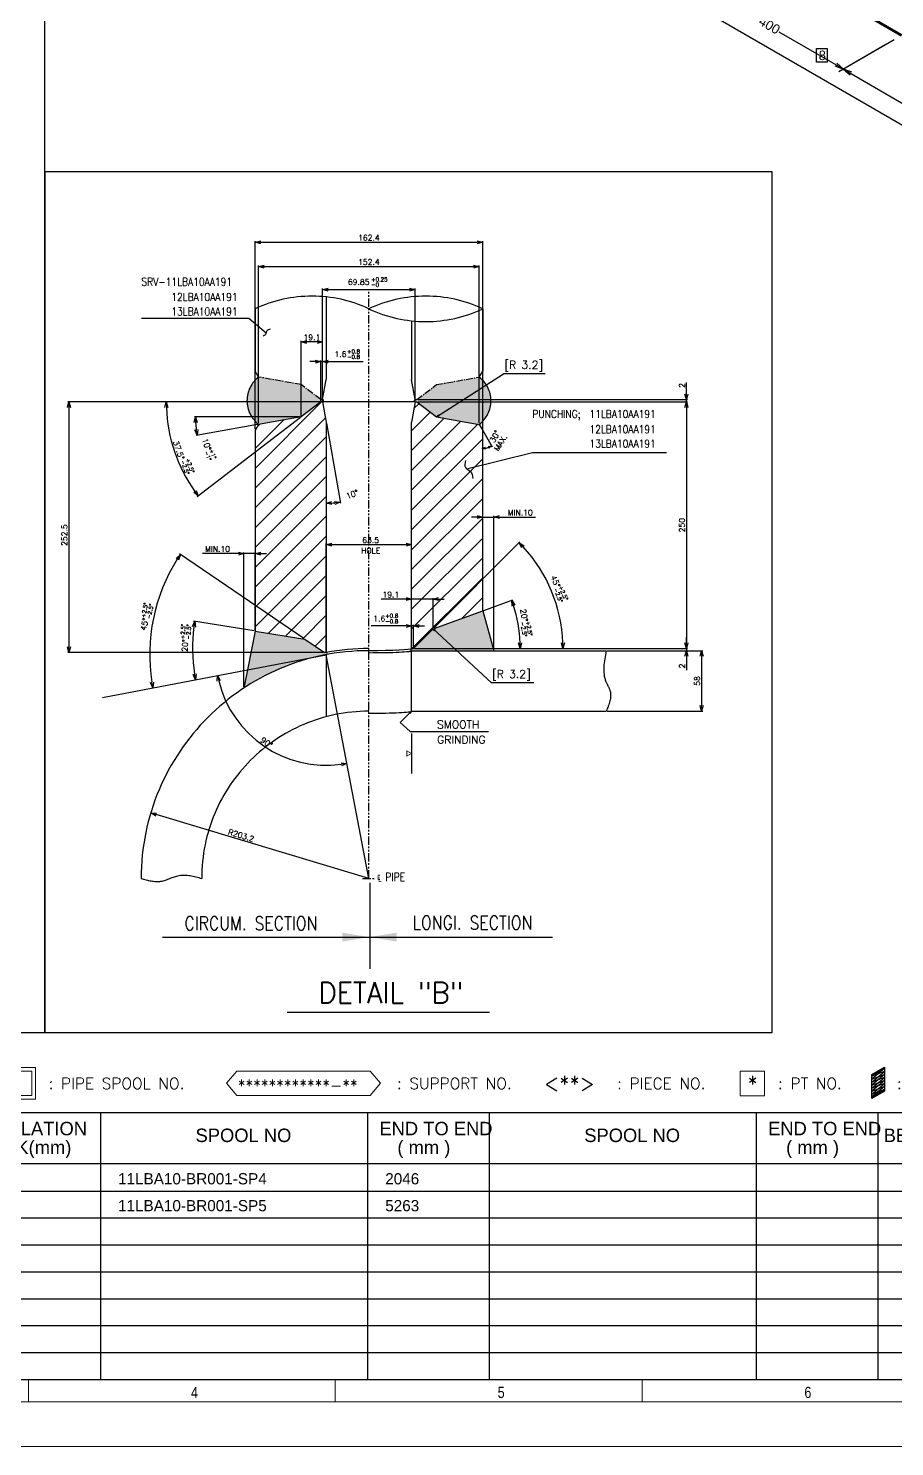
# Model space of a CAD drawing. Extents: x 0 to 846, y 0 to 594.
# Drawn here: x 220.2 to 413.4, y 0 to 316.4 of the extents above; entities that cross this region are included whole.
import ezdxf
from ezdxf.enums import TextEntityAlignment as Align

# ---------------------------------------------------------------- set-up
doc = ezdxf.new("R2010")
doc.units = 0
doc.header["$MEASUREMENT"] = 0
for name, pattern in [('CENTER', [50.8, 31.75, -6.35, 6.35, -6.35]), ('CENTER2', [1.125, 0.75, -0.125, 0.125, -0.125]), ('PHANTOM2', [1.25, 0.625, -0.125, 0.125, -0.125, 0.125, -0.125])]:
    doc.linetypes.add(name, pattern=pattern)
doc.layers.get('0').update_dxf_attribs({"linetype": 'CONTINUOUS'})
for name, color, linetype in [('1SH', 6, 'CONTINUOUS'), ('DIM', 4, 'CONTINUOUS'), ('GT_1', 7, 'CONTINUOUS'), ('Layer 1', 7, 'CONTINUOUS'), ('PIPP_LINE', 7, 'CONTINUOUS'), ('title', 7, 'CONTINUOUS')]:
    doc.layers.add(name, color=color, linetype=linetype)
for name, color, linetype, lineweight in [('4', 4, 'CONTINUOUS', 9), ('AM_5', 3, 'CONTINUOUS', 25), ('G-ANNO-BRDR', 3, 'CONTINUOUS', 0), ('G-ANNO-TTLB', 7, 'CONTINUOUS', 0)]:
    doc.layers.add(name, color=color, linetype=linetype, lineweight=lineweight)
doc.styles.add('HTX1', font='O8116901', dxfattribs={"width": 1.02})
doc.styles.add('ROMANS', font='romans.shx')
doc.styles.add('Style-Arial', font='arial.ttf')
doc.styles.add('SW', font='romans.shx', dxfattribs={"bigfont": 'whgtxt.shx'})

# ---------------------------------------------------------------- blocks, each defined once
blk = doc.blocks.new('_Open30')
at = {"color": 0, "linetype": 'ByBlock', "lineweight": -2}
for p, q in [((-1, 0.27), (0, 0)), ((0, 0), (-1, -0.27)), ((0, 0), (-1, 0))]:
    blk.add_line(p, q, dxfattribs=at)
blk = doc.blocks.new('*U6')
at = {"layer": 'G-ANNO-TTLB', "color": 7, "lineweight": 13, "ltscale": 0.172512}
for p, q in [((-0.20525, 0.0025), (-0.20525, -0.0025)), ((-0.13684, 0.0025), (-0.13684, -0.0025)), ((-0.06842, 0.0025), (-0.06842, -0.0025))]:
    blk.add_line(p, q, dxfattribs=at)
at = {"layer": 'G-ANNO-TTLB', "color": 7, "lineweight": 13, "char_height": 0.0025, "attachment_point": 4, "line_spacing_factor": 0.6, "style": 'Style-Arial', "bg_fill": 3, "box_fill_scale": 1.25, "bg_fill_color": 7, "bg_fill_transparency": 0}
for s, insert in [('\\H1x;\\W0.8;4', (-0.16903, -0.00042)), ('\\H1x;\\W0.8;5', (-0.10062, -0.00042)), ('\\H1x;\\W0.8;6', (-0.0322, -0.00042))]:
    blk.add_mtext(s, dxfattribs=dict(at, insert=insert))
blk = doc.blocks.new('*U4')
at = {"layer": 'G-ANNO-TTLB', "color": 7, "lineweight": 13, "ltscale": 0.172512}
blk.add_blockref('*U6', (0, 0.00476), dxfattribs=at)
blk = doc.blocks.new('A$C59A22E0D')
h = blk.add_hatch(color=256)
h.paths.add_polyline_path([(11.5, 67.29, 0.414214), (9.45, 67.29), (10.47, 66.26)])
h.paths.add_polyline_path([(9.45, 67.29, 0.198912), (9.02, 66.26, 0.198912), (9.45, 65.23), (10.47, 66.26)])
h.paths.add_polyline_path([(10.47, 66.26), (9.45, 65.23, 0.414214), (11.5, 65.23)])
h.paths.add_polyline_path([(11.93, 66.26, 0.198912), (11.5, 67.29), (10.47, 66.26), (11.5, 65.23, 0.198912)])
h = blk.add_hatch(color=256)
h.paths.add_polyline_path([(11.5, 67.29, 0.414214), (9.45, 67.29), (10.47, 66.26)])
h.paths.add_polyline_path([(9.45, 67.29, 0.198912), (9.02, 66.26, 0.198912), (9.45, 65.23), (10.47, 66.26)])
h.paths.add_polyline_path([(10.47, 66.26), (9.45, 65.23, 0.414214), (11.5, 65.23)])
h.paths.add_polyline_path([(11.93, 66.26, 0.198912), (11.5, 67.29), (10.47, 66.26), (11.5, 65.23, 0.198912)])
h = blk.add_hatch(color=256)
h.paths.add_polyline_path([(11.5, 67.29, 0.414214), (9.45, 67.29), (10.47, 66.26)])
h.paths.add_polyline_path([(9.45, 67.29, 0.198912), (9.02, 66.26, 0.198912), (9.45, 65.23), (10.47, 66.26)])
h.paths.add_polyline_path([(10.47, 66.26), (9.45, 65.23, 0.414214), (11.5, 65.23)])
h.paths.add_polyline_path([(11.93, 66.26, 0.198912), (11.5, 67.29), (10.47, 66.26), (11.5, 65.23, 0.198912)])
h = blk.add_hatch(color=256)
h.paths.add_polyline_path([(51.05, 67.29, 0.414214), (48.99, 67.29), (50.02, 66.26)])
h.paths.add_polyline_path([(48.99, 67.29, 0.198912), (48.57, 66.26, 0.198912), (48.99, 65.23), (50.02, 66.26)])
h.paths.add_polyline_path([(50.02, 66.26), (48.99, 65.23, 0.414214), (51.05, 65.23)])
h.paths.add_polyline_path([(51.48, 66.26, 0.198912), (51.05, 67.29), (50.02, 66.26), (51.05, 65.23, 0.198912)])
h = blk.add_hatch(color=256)
h.paths.add_polyline_path([(51.05, 67.29, 0.414214), (48.99, 67.29), (50.02, 66.26)])
h.paths.add_polyline_path([(48.99, 67.29, 0.198912), (48.57, 66.26, 0.198912), (48.99, 65.23), (50.02, 66.26)])
h.paths.add_polyline_path([(50.02, 66.26), (48.99, 65.23, 0.414214), (51.05, 65.23)])
h.paths.add_polyline_path([(51.48, 66.26, 0.198912), (51.05, 67.29), (50.02, 66.26), (51.05, 65.23, 0.198912)])
h = blk.add_hatch(color=256)
h.paths.add_polyline_path([(51.05, 67.29, 0.414214), (48.99, 67.29), (50.02, 66.26)])
h.paths.add_polyline_path([(48.99, 67.29, 0.198912), (48.57, 66.26, 0.198912), (48.99, 65.23), (50.02, 66.26)])
h.paths.add_polyline_path([(50.02, 66.26), (48.99, 65.23, 0.414214), (51.05, 65.23)])
h.paths.add_polyline_path([(51.48, 66.26, 0.198912), (51.05, 67.29), (50.02, 66.26), (51.05, 65.23, 0.198912)])
for p, q in [((164.92, 69.6), (201.83, 69.6)), ((164.92, 62.5), (164.92, 69.6)), ((164.92, 69.6), (201.83, 69.6)), ((164.92, 62.5), (164.92, 69.6)), ((164.92, 69.6), (201.83, 69.6)), ((164.92, 62.5), (164.92, 69.6)), ((201.83, 69.6), (201.83, 62.5)), ((201.83, 69.6), (201.83, 62.5)), ((201.83, 69.6), (201.83, 62.5)), ((8.05, 68.69), (12.9, 63.84)), ((12.9, 68.69), (8.05, 63.84)), ((8.05, 68.69), (12.9, 63.84)), ((12.9, 68.69), (8.05, 63.84)), ((8.05, 68.69), (12.9, 63.84)), ((12.9, 68.69), (8.05, 63.84)), ((165.75, 68.77), (201, 68.77)), ((165.75, 63.34), (165.75, 68.77)), ((165.75, 68.77), (201, 68.77)), ((165.75, 63.34), (165.75, 68.77)), ((165.75, 68.77), (201, 68.77)), ((165.75, 63.34), (165.75, 68.77)), ((201, 68.77), (201, 63.34)), ((201, 68.77), (201, 63.34)), ((201, 68.77), (201, 63.34)), ((246.73, 68.77), (276.43, 68.77)), ((246.73, 68.77), (276.43, 68.77)), ((246.73, 68.77), (276.43, 68.77)), ((359, 63.34), (359, 68.77)), ((359, 68.77), (364.43, 68.77)), ((359, 63.34), (359, 68.77)), ((359, 68.77), (364.43, 68.77)), ((359, 63.34), (359, 68.77)), ((359, 68.77), (364.43, 68.77)), ((364.43, 68.77), (364.43, 63.27)), ((364.43, 68.77), (364.43, 63.27)), ((364.43, 68.77), (364.43, 63.27)), ((201, 63.34), (165.75, 63.34)), ((201, 63.34), (165.75, 63.34)), ((201, 63.34), (165.75, 63.34)), ((276.43, 63.34), (246.73, 63.34)), ((276.43, 63.34), (246.73, 63.34)), ((276.43, 63.34), (246.73, 63.34)), ((164.92, 62.5), (201.83, 62.5)), ((364.43, 63.27), (359, 63.27)), ((364.43, 63.27), (359, 63.27)), ((364.43, 63.27), (359, 63.27))]:
    blk.add_line(p, q)
at = {"linetype": 'Continuous'}
for p, q in [((246.73, 68.77), (244.43, 66.05)), ((246.73, 68.77), (244.43, 66.05)), ((246.73, 68.77), (244.43, 66.05)), ((276.43, 68.77), (278.72, 66.05)), ((276.43, 68.77), (278.72, 66.05)), ((276.43, 68.77), (278.72, 66.05)), ((246.73, 63.34), (244.43, 66.05)), ((246.73, 63.34), (244.43, 66.05)), ((246.73, 63.34), (244.43, 66.05)), ((276.43, 63.34), (278.72, 66.05)), ((276.43, 63.34), (278.72, 66.05)), ((276.43, 63.34), (278.72, 66.05))]:
    blk.add_line(p, q, dxfattribs=at)
blk.add_circle((10.47, 66.26), 1.46)
blk.add_circle((10.47, 66.26), 1.46)
blk.add_circle((10.47, 66.26), 1.46)
at = {"layer": 'GT_1'}
for p, q in [((388.34, 67.98), (391.17, 69.65)), ((388.34, 67.65), (391.17, 69.65)), ((388.34, 67.98), (391.17, 69.65)), ((388.34, 67.65), (391.17, 69.65)), ((388.34, 67.98), (391.17, 69.65)), ((388.34, 67.65), (391.17, 69.65)), ((391.17, 69.65), (391.17, 64.32)), ((391.17, 69.65), (391.17, 64.32)), ((391.17, 69.65), (391.17, 64.32)), ((388.34, 67.98), (391.17, 69.32)), ((391.17, 69.32), (388.34, 66.98)), ((388.34, 67.98), (391.17, 69.32)), ((391.17, 69.32), (388.34, 66.98)), ((388.34, 67.98), (391.17, 69.32)), ((391.17, 69.32), (388.34, 66.98)), ((388.34, 66.32), (391.17, 68.65)), ((391.17, 68.65), (388.34, 67.65)), ((388.34, 66.32), (391.17, 68.65)), ((391.17, 68.65), (388.34, 67.65)), ((388.34, 66.32), (391.17, 68.65)), ((391.17, 68.65), (388.34, 67.65)), ((388.34, 65.32), (388.34, 67.98)), ((388.34, 66.98), (391.17, 67.98)), ((391.17, 67.98), (388.34, 65.65)), ((388.34, 65.32), (388.34, 67.98)), ((388.34, 66.98), (391.17, 67.98)), ((391.17, 67.98), (388.34, 65.65)), ((388.34, 65.32), (388.34, 67.98)), ((388.34, 66.98), (391.17, 67.98)), ((391.17, 67.98), (388.34, 65.65)), ((388.34, 64.99), (391.17, 67.32)), ((391.17, 67.32), (388.34, 66.32)), ((388.34, 64.99), (391.17, 67.32)), ((391.17, 67.32), (388.34, 66.32)), ((388.34, 64.99), (391.17, 67.32)), ((391.17, 67.32), (388.34, 66.32)), ((388.34, 65.65), (391.17, 66.65)), ((391.17, 66.65), (388.34, 64.32)), ((388.34, 65.65), (391.17, 66.65)), ((391.17, 66.65), (388.34, 64.32)), ((388.34, 65.65), (391.17, 66.65)), ((391.17, 66.65), (388.34, 64.32)), ((388.34, 63.65), (391.17, 65.99)), ((391.17, 65.99), (388.34, 64.99)), ((388.34, 63.65), (391.17, 65.99)), ((391.17, 65.99), (388.34, 64.99)), ((388.34, 63.65), (391.17, 65.99)), ((391.17, 65.99), (388.34, 64.99)), ((388.34, 62.66), (388.34, 65.32)), ((388.34, 64.32), (391.17, 65.32)), ((391.17, 65.32), (388.34, 62.99)), ((388.34, 62.66), (388.34, 65.32)), ((388.34, 64.32), (391.17, 65.32)), ((391.17, 65.32), (388.34, 62.99)), ((388.34, 62.66), (388.34, 65.32)), ((388.34, 64.32), (391.17, 65.32)), ((391.17, 65.32), (388.34, 62.99)), ((388.34, 62.99), (391.17, 64.65)), ((391.17, 64.65), (388.34, 63.65)), ((388.34, 62.99), (391.17, 64.65)), ((391.17, 64.65), (388.34, 63.65)), ((388.34, 62.99), (391.17, 64.65)), ((391.17, 64.65), (388.34, 63.65)), ((391.17, 64.32), (388.34, 62.66)), ((391.17, 64.32), (388.34, 62.66)), ((391.17, 64.32), (388.34, 62.66))]:
    blk.add_line(p, q, dxfattribs=at)
at = {"layer": 'title', "linetype": 'ByBlock', "style": 'SW'}
for s, height, p in [(': FIELD WELD', 2.4973, (17.37, 66.01)), (': FIELD WELD', 2.4973, (17.37, 66.01)), (': FIELD WELD', 2.4973, (17.37, 66.01)), (': SHOP WELD', 2.4973, (56.92, 66.01)), (': SHOP WELD', 2.4973, (56.92, 66.01)), (': SHOP WELD', 2.4973, (56.92, 66.01)), ('F.A', 3.33, (87.34, 66.01)), (': FIELD ADJUSTMENT BY ERECTOR', 2.4973, (97.54, 66.01)), ('**********-***', 2.4973, (168.91, 66.01)), ('**********-***', 2.4973, (168.91, 66.01)), ('**********-***', 2.4973, (168.91, 66.01)), (': PIPE SPOOL NO.', 2.4973, (204.7, 66.01)), (': PIPE SPOOL NO.', 2.4973, (204.7, 66.01)), (': PIPE SPOOL NO.', 2.4973, (204.7, 66.01)), ('************-**', 2.4973, (246.92, 65.61)), (': SUPPORT NO.', 2.4973, (282.42, 66.01)), (': SUPPORT NO.', 2.4973, (282.42, 66.01)), (': SUPPORT NO.', 2.4973, (282.42, 66.01)), ('<**>', 3.33, (315.2, 66.01)), ('<**>', 3.33, (315.2, 66.01)), ('<**>', 3.33, (315.2, 66.01)), (': PIECE NO.', 2.4973, (331.52, 66.01)), (': PIECE NO.', 2.4973, (331.52, 66.01)), (': PIECE NO.', 2.4973, (331.52, 66.01)), ('*', 3.33, (360.59, 66.01)), ('*', 3.33, (360.59, 66.01)), ('*', 3.33, (360.59, 66.01)), (': PT NO.', 2.497, (367.41, 66.01)), (': PT NO.', 2.497, (367.41, 66.01)), (': PT NO.', 2.497, (367.41, 66.01)), (': SOCKET WELD', 2.4973, (393.93, 66.01)), (': SOCKET WELD', 2.4973, (393.93, 66.01)), (': SOCKET WELD', 2.4973, (393.93, 66.01))]:
    blk.add_text(s, height=height, dxfattribs=at).set_placement(p, align=Align.MIDDLE_LEFT)

msp = doc.modelspace()

# ---------------------------------------------------------------- hatches: boundary and pattern name
at = {"layer": 'Layer 1', "ltscale": 10}
h = msp.add_hatch(dxfattribs=at)
h.set_pattern_fill('DOTS', color=256, scale=7.5)
h.set_pattern_definition([(0, (-1249.2054, -2525.96663), (0.234375, 0.46875), [0, -0.46875])])
h.paths.add_polyline_path([(285.75, 233.54), (285.45, 233.54), (281.08, 236.89), (271.56, 238.57, 0.491591), (271.56, 228.01), (281.08, 229.69), (285.45, 233.04), (285.84, 233.04, 1)])
h.paths.add_polyline_path([(320.77, 238.57), (311.24, 236.89), (306.88, 233.54), (306.48, 233.54, 1), (306.58, 233.04), (306.88, 233.04), (311.24, 229.69), (320.77, 228.01, 0.491591)])
h.paths.add_polyline_path([(281.86, 180.12), (270.79, 181.91), (269.09, 173.29), (286.64, 176.64, 1), (286.53, 177.14), (286.24, 177.14)])
h.paths.add_polyline_path([(286.64, 176.64), (269.09, 173.29), (268.29, 169.21, -0.09837)])
edge = h.paths.add_edge_path()
edge.add_line((321.54, 186.44), (310.46, 182.41))
edge.add_line((310.46, 182.41), (306.09, 178.04))
edge.add_line((306.09, 178.04), (305.69, 178.04))
edge.add_ellipse((296.16, 178.04), major_axis=(9.52, 0), ratio=0.046361, start_angle=350.3324, end_angle=360, ccw=False)
edge.add_arc((305.74, 177.79), 0.255, 136.355, 258.8899)
edge.add_line((305.69, 177.54), (324.04, 177.54))
edge.add_line((324.04, 177.54), (321.54, 186.44))
h = msp.add_hatch(dxfattribs=at)
h.set_pattern_fill('ANSI31', color=256, scale=25)
h.set_pattern_definition([(45, (-1249.2054, -2525.9666), (-2.2097087, 2.2097087), [])])
h.paths.add_polyline_path([(286.64, 228.54), (285.84, 233.04), (285.45, 233.04), (281.08, 229.69), (271.56, 228.01), (270.79, 226.68), (270.79, 181.91), (281.86, 180.12), (286.24, 177.14), (286.64, 177.14)])
h.paths.add_polyline_path([(305.69, 178.04), (306.09, 178.04), (310.46, 182.41), (321.54, 186.44), (321.54, 226.68), (320.77, 228.01), (311.24, 229.69), (306.88, 233.04), (306.48, 233.04), (305.69, 228.54)])

# ---------------------------------------------------------------- linework, layer by layer
at = {"linetype": 'ByBlock'}
for p, q in [((245.45, 251.69, 0), (269.38, 251.69, 0)), ((362.51, 221.67, 0), (332.64, 221.67, 0))]:
    msp.add_line(p, q, dxfattribs=at)
at = {"color": 7}
msp.add_line((269.38, 251.69, 0), (273.25, 248.45, 0), dxfattribs=at)
at = {"linetype": 'Continuous'}
msp.add_line((332.64, 221.67, 0), (318.19, 218.09, 0), dxfattribs=at)
at = {"color": 7, "linetype": 'ByBlock'}
msp.add_line((250.14, 113.64, 0), (337.08, 113.64, 0), dxfattribs=at)
at = {"linetype": 'Continuous'}
for points in [[(20, 92.4), (223.86, 92.4), (223.86, 330.15), (20, 330.15)], [(223.86, 92.4), (386.13, 92.4), (386.13, 284.34), (223.86, 284.34)]]:
    msp.add_lwpolyline(points, close=True, dxfattribs=at)
at = {"color": 7}
for points in [[(274.11, 249.23, 0), (273.38, 248.92, 0), (273.19, 248.26, 0), (272.58, 247.71, 0)], [(317.7, 219.95, 0), (317.72, 218.37, 0), (318.79, 217.52, 0), (319.34, 215.96, 0)]]:
    msp.add_spline(points, degree=3, dxfattribs=at)
at = {"linetype": 'Continuous'}
for points in [[(290.2, 114.65, 0), (290.2, 112.65, 0), (296.2, 113.65, 0)], [(302.37, 114.66, 0), (302.37, 112.66, 0), (296.37, 113.66, 0)]]:
    msp.add_solid(points, dxfattribs=at)
at = {"layer": '1SH', "color": 6, "linetype": 'CENTER', "ltscale": 7}
for centre in [(296.16, 177.54, 0), (296.16, 164.04, 0)]:
    msp.add_ellipse(centre, major_axis=(9.53, 0), ratio=0.046361, start_param=4.712389, end_param=6.283185, dxfattribs=at)
at = {"layer": '4', "elevation": 0}
msp.add_lwpolyline([(304.61, 154.04), (305.69, 154.61), (304.61, 155.19)], close=True, dxfattribs=at)
at = {"layer": 'AM_5', "color": 4}
for p, q in [((366.97, 234.79), (366.97, 237.37)), ((307.13, 233.54), (367.22, 233.54)), ((307.13, 233.04), (367.22, 233.04)), ((366.97, 233.04), (366.97, 233.54)), ((366.97, 231.79), (366.97, 230.54))]:
    msp.add_line(p, q, dxfattribs=at)
at = {"layer": 'DIM', "color": 4}
for p, q in [((270.79, 226.93), (270.79, 268.9)), ((272.04, 268.65), (320.29, 268.65)), ((321.54, 226.93), (321.54, 268.9)), ((271.56, 228.26), (271.56, 263.48)), ((272.81, 263.23), (319.52, 263.23)), ((320.77, 228.26), (320.77, 263.48)), ((285.84, 233.29), (285.84, 258.35)), ((287.09, 258.1), (305.23, 258.1)), ((306.48, 233.29), (306.48, 258.35)), ((281.08, 229.94), (281.08, 246.68)), ((284.59, 246.43), (282.33, 246.43)), ((285.84, 233.29), (285.84, 246.68)), ((284.2, 242.03), (282.95, 242.03)), ((285.45, 233.29), (285.45, 242.28)), ((285.45, 242.03), (285.84, 242.03)), ((285.84, 233.29), (285.84, 242.28)), ((287.09, 242.03), (294.88, 242.03)), ((285.2, 233.04), (229, 233.04)), ((229.25, 231.79), (229.25, 178.39)), ((285.2, 233.04), (250.71, 233.04)), ((307.13, 233.04), (367.22, 233.04)), ((366.97, 231.79), (366.97, 179.29)), ((280.7, 229.69), (257.23, 229.69)), ((271.31, 227.96), (257.6, 225.55)), ((280.88, 229.54), (257.89, 211.89)), ((286.68, 228.29), (289.83, 210.44)), ((321.54, 226.68, 0), (323.67, 222.99, 0)), ((320.29, 207.35), (319.04, 207.35)), ((321.54, 186.69), (321.54, 207.6)), ((321.54, 207.35), (324.04, 207.35)), ((324.04, 177.79), (324.04, 207.6)), ((325.29, 207.35), (333.31, 207.35)), ((268.29, 169.46), (268.29, 199.46)), ((270.79, 182.16), (270.79, 199.46)), ((286.64, 177.39), (286.64, 201.44)), ((287.89, 201.19), (304.44, 201.19)), ((305.69, 178.29), (305.69, 201.44)), ((310.64, 182.59), (329.85, 201.8)), ((281.66, 180.26), (253.9, 199.11)), ((267.04, 199.21), (259.01, 199.21)), ((270.79, 199.21), (268.29, 199.21)), ((272.04, 199.21), (273.29, 199.21)), ((304.44, 189.04), (298.91, 189.04)), ((305.69, 178.29), (305.69, 189.29)), ((310.46, 189.04), (305.69, 189.04)), ((310.46, 182.66), (310.46, 189.29)), ((311.71, 189.04), (312.96, 189.04)), ((321.77, 186.53), (328.24, 188.88)), ((270.54, 181.95), (257.06, 184.13)), ((304.44, 183.06), (296.65, 183.06)), ((305.69, 178.29), (305.69, 183.31)), ((306.09, 183.06), (305.69, 183.06)), ((306.09, 178.29), (306.09, 183.31)), ((307.34, 183.06), (308.59, 183.06)), ((366.97, 179.29), (366.97, 180.54)), ((306.34, 178.04), (367.22, 178.04)), ((306.34, 178.04), (367.22, 178.04)), ((306.34, 178.04), (339.7, 178.04)), ((306.34, 178.04), (330.15, 178.04)), ((349.33, 177.54), (370.61, 177.54)), ((349.33, 177.54), (367.22, 177.54)), ((366.97, 178.04), (366.97, 177.54)), ((285.99, 177.14), (229, 177.14)), ((366.97, 176.29), (366.97, 173.2)), ((370.36, 176.29), (370.36, 165.29)), ((349.33, 164.04), (370.61, 164.04)), ((286.06, 129.77), (248.7, 140.98)), ((296.16, 126.74), (286.06, 129.77))]:
    msp.add_line(p, q, dxfattribs=at)
for centre, radius, start, end in [((285.45, 233.04), 34.48, 182.0771, 215.4229), ((281.08, 229.69), 23.6, 183.0354, 186.9646), ((321.41, 226.89, 0), 4.25, 280.1139, 289.8861), ((286.64, 228.54), 18.12, 273.9528, 276.0472), ((306.09, 178.04), 33.36, 2.1469, 42.8531), ((286.91, 176.69), 39.65, 147.6131, 189.0008), ((298.44, 178.04), 31.46, 2.2765, 17.7235), ((294.31, 178.1), 37.49, 172.7174, 188.8964), ((286.64, 176.64), 24.67, 193.7106, 277.9033)]:
    msp.add_arc(centre, radius, start, end, dxfattribs=at)
at = {"layer": 'G-ANNO-BRDR', "color": 3, "lineweight": 13, "ltscale": 0.172512, "flags": 128}
msp.add_lwpolyline([(0, 594), (841, 594), (841, 0), (0, 0)], close=True, dxfattribs=at)
at = {"layer": 'G-ANNO-TTLB', "color": 7, "lineweight": 13, "ltscale": 0.172512, "flags": 128}
for points in [[(15, 584), (836, 584), (836, 10), (15, 10)], [(831, 15), (20, 15), (20, 579), (831, 579)]]:
    msp.add_lwpolyline(points, close=True, dxfattribs=at)
at = {"layer": 'GT_1', "flags": 128}
for points in [[(20, 15), (831, 15), (831, 15), (660, 15), (660, 579), (20, 579), (20, 15)], [(611.12, 181.54), (338.6, 338.97)], [(402, 307.27), (387.7, 315.47)], [(413.3, 313.77), (401, 306.67)], [(396, 311.88), (398.4, 311.88), (398.4, 308.78), (396, 308.78), (396, 311.88)], [(411.5, 312.77), (401, 306.67)], [(400.1, 307.97), (402, 307.27), (400.5, 308.57)], [(403.9, 306.57), (402, 307.27), (403.5, 305.97)], [(402, 307.27), (419.6, 297.07)], [(20, 74.52), (534.18, 74.52)], [(20, 63.15), (534.18, 63.15)], [(20, 63.15), (534.18, 63.15)], [(20, 63.15), (534.18, 63.15)], [(20, 57), (534.18, 57)], [(20, 51), (534.18, 51)], [(20, 45), (534.18, 45)], [(20, 39), (534.18, 39)], [(20, 33), (534.18, 33)], [(20, 27), (534.18, 27)], [(20, 21), (534.18, 21)]]:
    msp.add_lwpolyline(points, dxfattribs=at)
at = {"layer": 'GT_1', "const_width": 0.6, "flags": 128}
msp.add_lwpolyline([(415, 314.77), (381.4, 334.17)], dxfattribs=at)
at = {"layer": 'Layer 1', "color": 6, "linetype": 'CENTER', "ltscale": 2}
for p, q in [((286.64, 256.45, 0), (286.64, 238.04, 0)), ((270.79, 253.79, 0), (270.79, 239.9, 0)), ((321.54, 253.79, 0), (321.54, 239.9, 0)), ((305.69, 251.13, 0), (305.69, 238.04, 0)), ((285.84, 233.54, 0), (286.64, 238.04, 0)), ((306.48, 233.54, 0), (305.69, 238.04, 0)), ((285.84, 233.54, 0), (285.45, 233.54, 0)), ((306.48, 233.54, 0), (306.88, 233.54, 0))]:
    msp.add_line(p, q, dxfattribs=at)
at = {"layer": 'Layer 1', "color": 1, "linetype": 'PHANTOM2', "ltscale": 3}
for p, q in [((296.16, 126.74, 0), (296.16, 257.98, 0)), ((294.72, 126.74, 0), (297.7, 126.74, 0))]:
    msp.add_line(p, q, dxfattribs=at)
at = {"layer": 'Layer 1', "color": 6, "linetype": 'CENTER2', "ltscale": 10}
for p, q in [((271.56, 238.57, 0), (270.79, 239.9, 0)), ((320.77, 238.57, 0), (321.54, 239.9, 0))]:
    msp.add_line(p, q, dxfattribs=at)
at = {"layer": 'Layer 1', "color": 6, "linetype": 'CENTER2', "ltscale": 2}
for p, q in [((281.08, 236.89, 0), (271.56, 238.57, 0)), ((311.24, 236.89, 0), (320.77, 238.57, 0)), ((285.45, 233.54, 0), (281.08, 236.89, 0)), ((306.88, 233.54, 0), (311.24, 236.89, 0))]:
    msp.add_line(p, q, dxfattribs=at)
at = {"layer": 'Layer 1', "color": 4, "ltscale": 50}
for p, q in [((311.24, 229.69, 0), (326.17, 239.3, 0)), ((335.44, 239.3, 0), (326.17, 239.3, 0)), ((310.46, 182.41, 0), (323.52, 170.39, 0)), ((332.96, 170.39, 0), (323.52, 170.39, 0)), ((305.69, 164.04, 0), (303.12, 161.49, 0)), ((303.12, 161.49, 0), (305.36, 159.53, 0)), ((305.36, 159.53, 0), (322.84, 159.53, 0)), ((305.69, 159.1, 0), (305.69, 150.13, 0))]:
    msp.add_line(p, q, dxfattribs=at)
at = {"layer": 'Layer 1', "ltscale": 10}
for p, q in [((285.45, 233.04, 0), (281.08, 229.69, 0)), ((306.48, 233.04, 0), (285.84, 233.04, 0)), ((306.88, 233.04, 0), (311.24, 229.69, 0)), ((271.56, 228.01, 0), (270.79, 226.68, 0)), ((281.08, 229.69, 0), (271.56, 228.01, 0)), ((286.64, 228.54, 0), (286.64, 177.14, 0)), ((311.24, 229.69, 0), (320.77, 228.01, 0)), ((320.77, 228.01, 0), (321.54, 226.68, 0)), ((270.79, 226.68, 0), (270.79, 181.91, 0)), ((321.54, 186.44, 0), (324.04, 177.54, 0)), ((270.79, 181.91, 0), (268.29, 169.21, 0)), ((286.64, 177.14, 0), (286.24, 177.14, 0)), ((286.64, 176.64, 0), (286.64, 162.8, 0))]:
    msp.add_line(p, q, dxfattribs=at)
at = {"layer": 'Layer 1', "ltscale": 50}
for p, q in [((285.84, 233.04, 0), (285.45, 233.04, 0)), ((285.84, 233.04, 0), (286.64, 228.54, 0)), ((306.48, 233.04, 0), (305.69, 228.54, 0)), ((306.48, 233.04, 0), (306.88, 233.04, 0)), ((305.69, 178.04, 0), (305.69, 228.54, 0)), ((321.54, 186.44, 0), (321.54, 226.68, 0)), ((310.46, 182.41, 0), (321.54, 186.44, 0)), ((270.79, 181.91, 0), (281.86, 180.12, 0)), ((306.09, 178.04, 0), (310.46, 182.41, 0)), ((281.86, 180.12, 0), (286.24, 177.14, 0)), ((305.69, 178.04, 0), (306.09, 178.04, 0)), ((305.69, 164.04, 0), (305.69, 177.54, 0))]:
    msp.add_line(p, q, dxfattribs=at)
at = {"layer": 'Layer 1', "color": 6, "linetype": 'CENTER', "ltscale": 7}
for p, q in [((305.69, 177.54, 0), (349.08, 177.54, 0)), ((305.69, 164.04, 0), (349.08, 164.04, 0))]:
    msp.add_line(p, q, dxfattribs=at)
at = {"layer": 'Layer 1', "color": 3, "ltscale": 50}
for p in [(236.74, 167.11, 0), (296.16, 126.74, 0)]:
    msp.add_line(p, (286.64, 176.64, 0), dxfattribs=at)
at = {"layer": 'Layer 1', "ltscale": 3}
msp.add_line((296.37, 125.76, 0), (296.37, 106.58, 0), dxfattribs=at)
at = {"layer": 'Layer 1', "color": 6, "linetype": 'CENTER', "ltscale": 2}
for centre, radius, start, end in [((283.48, 226.74, 0), 29.88, 64.8713, 115.1287), ((308.85, 226.74, 0), 29.88, 64.8713, 115.1287), ((308.85, 280.84, 0), 29.88, 244.8713, 295.1287), ((275.63, 233.29, 0), 6.67, 127.6434, 232.3566), ((316.7, 233.29, 0), 6.67, 307.6434, 52.3566)]:
    msp.add_arc(centre, radius, start, end, dxfattribs=at)
at = {"layer": 'Layer 1', "color": 6, "linetype": 'CENTER2', "ltscale": 2}
for centre, start, end in [((285.8, 233.29, 0), 281.1101, 78.8899), ((306.53, 233.29, 0), 101.1101, 258.8899)]:
    msp.add_arc(centre, 0.255, start, end, dxfattribs=at)
at = {"layer": 'Layer 1', "color": 6, "linetype": 'CENTER', "ltscale": 7}
for radius in [50.8, 37.3]:
    msp.add_arc((296.16, 126.74, 0), radius, 90, 180, dxfattribs=at)
at = {"layer": 'Layer 1', "ltscale": 50}
for centre, radius, start, end in [((296.16, 126.74, 0), 51.3, 90, 100.7003), ((305.74, 177.79, 0), 0.255, 101.1101, 258.8899), ((286.58, 176.89, 0), 0.26, 282.1171, 77.8829)]:
    msp.add_arc(centre, radius, start, end, dxfattribs=at)
msp.add_ellipse((296.16, 178.04, 0), major_axis=(9.52, 0), ratio=0.046361, start_param=4.712389, end_param=6.283185, dxfattribs=at)
at = {"layer": 'Layer 1', "color": 6, "linetype": 'CENTER', "ltscale": 7}
for points in [[(349.08, 177.54, 0), (349.04, 170.62, 0), (349.97, 168.53, 0), (349.08, 164.04, 0)], [(245.36, 126.74, 0), (249.77, 126.11, 0), (253.81, 127.4, 0), (258.86, 126.74, 0)]]:
    msp.add_spline(points, degree=3, dxfattribs=at)
at = {"layer": 'PIPP_LINE', "color": 254, "linetype": 'Continuous'}
msp.add_line((323.09, 96.84), (277.95, 96.84), dxfattribs=at)

# ---------------------------------------------------------------- block references
at = {"layer": '4'}
msp.add_blockref('A$C59A22E0D', (20, 15), dxfattribs=at)
at = {"layer": 'AM_5', "color": 4, "xscale": 1.25, "yscale": 1.25, "zscale": 1.25}
for p, rotation in [((366.97, 233.54), 270), ((366.97, 233.04), 90)]:
    msp.add_blockref('_Open30', p, dxfattribs=dict(at, rotation=rotation))
at = {"layer": 'DIM', "color": 4}
for p, xscale, yscale, zscale, rotation in [((270.79, 268.65), 1.25, 1.25, 1.25, 180), ((271.56, 263.23), 1.25, 1.25, 1.25, 180), ((285.84, 258.1), 1.25, 1.25, 1.25, 180), ((281.08, 246.43), 1.25, 1.25, 1.25, 180), ((285.84, 242.03), 1.25, 1.25, 1.25, 180), ((229.25, 233.04), 1.25, 1.25, 1.25, 90), ((250.96, 233.04), 1.25, 1.25, 1.25, 91.03854171394008), ((366.97, 233.04), 1.25, 1.25, 1.25, 90), ((257.48, 229.69), 1.25, 1.25, 1.25, 91.51767876022278), ((257.84, 225.59), 1.25, 1.25, 1.25, 278.4823212399787), ((321.41, 222.64, 0), 0.75, 0.75, 0.75, 185.0569591806769), ((323.54, 223.21, 0), 0.7500000000000001, 0.7500000000000001, 0.7500000000000001, 24.94304081932082), ((258.09, 212.05), 1.25, 1.25, 1.25, 306.4614582860358), ((286.64, 210.41), 1.25, 1.25, 1.25, 181.9763865266216), ((289.78, 210.69), 1.25, 1.25, 1.25, 8.023613473373423), ((324.04, 207.35), 1.25, 1.25, 1.25, 180), ((270.79, 199.21), 1.25, 1.25, 1.25, 180), ((286.64, 201.19), 1.25, 1.25, 1.25, 180), ((329.68, 201.63), 1.25, 1.25, 1.25, 133.9265251995508), ((254.11, 198.97), 1.25, 1.25, 1.25, 56.71000059729214), ((310.46, 189.04), 1.25, 1.25, 1.25, 180), ((328.01, 188.8), 1.25, 1.25, 1.25, 108.8617381247515), ((257.3, 184.09), 1.250000000000001, 1.250000000000001, 1.250000000000001, 81.76216856961454), ((306.09, 183.06), 1.25, 1.25, 1.25, 180), ((229.25, 177.14), 1.25, 1.25, 1.25, 270), ((329.9, 178.04), 1.25, 1.25, 1.25, 271.1382618752227), ((339.45, 178.04), 1.25, 1.25, 1.25, 271.0734748004701), ((366.97, 178.04), 1.25, 1.25, 1.25, 270), ((366.97, 178.04), 1.25, 1.25, 1.25, 270), ((366.97, 177.54), 1.25, 1.25, 1.25, 90), ((370.36, 177.54), 1.25, 1.25, 1.25, 90), ((257.49, 171.07), 1.25, 1.25, 1.25, 279.8516771801068), ((262.41, 172.01), 1.25, 1.25, 1.25, 102.2587569811499), ((247.96, 169.25), 1.25, 1.25, 1.25, 279.9038451524256), ((370.36, 164.04), 1.25, 1.25, 1.25, 270), ((291.26, 152.41), 1.25, 1.25, 1.25, 9.355088768569912), ((247.51, 141.34), 1.25, 1.25, 1.25, 163.2969951220621)]:
    msp.add_blockref('_Open30', p, dxfattribs=dict(at, xscale=xscale, yscale=yscale, zscale=zscale, rotation=rotation))
at = {"layer": 'DIM', "color": 4, "xscale": 1.25, "yscale": 1.25, "zscale": 1.25}
for p in [(321.54, 268.65), (320.77, 263.23), (306.48, 258.1), (285.84, 246.43), (285.45, 242.03), (321.54, 207.35), (268.29, 199.21), (305.69, 201.19), (305.69, 189.04), (305.69, 183.06)]:
    msp.add_blockref('_Open30', p, dxfattribs=at)
at = {"layer": 'Layer 1', "color": 4, "ltscale": 50}
for p, xscale, yscale, zscale, rotation in [((311.24, 229.69, 0), 0.6249999999999998, 0.6249999999999998, 0.6249999999999998, 212.882242109171), ((310.46, 182.41, 0), 0.6249999999999998, 0.6249999999999998, 0.6249999999999998, 137.4636306387978), ((305.69, 164.04, 0), 0.625, 0.625, 0.625, 45)]:
    msp.add_blockref('_Open30', p, dxfattribs=dict(at, xscale=xscale, yscale=yscale, zscale=zscale, rotation=rotation))

# ---------------------------------------------------------------- texts
at = {"color": 150, "linetype": 'Continuous', "style": 'ROMANS', "width": 0.85}
for s, p in [('SRV-11LBA10AA191', (245.43, 258.95, 0)), ('      12LBA10AA191', (245.43, 255.55, 0)), ('      13LBA10AA191', (245.43, 252.33, 0)), ('PUNCHING; ', (332.61, 229.47, 0)), ('      11LBA10AA191', (338.71, 229.46, 0)), ('      12LBA10AA191', (338.71, 226.06, 0)), ('      13LBA10AA191', (338.71, 222.85, 0))]:
    msp.add_text(s, height=1.75, dxfattribs=at).set_placement(p)
at = {"color": 7, "linetype": 'Continuous', "style": 'ROMANS', "width": 0.85}
for s, p in [('CIRCUM. SECTION', (255.01, 115.23, 0)), ('LONGI. SECTION', (305.92, 115.36, 0))]:
    msp.add_text(s, height=3.003, dxfattribs=at).set_placement(p)
at = {"layer": '4', "color": 2, "style": 'ROMANS', "width": 0.8}
msp.add_text('℄ PIPE', height=1.875, dxfattribs=at).set_placement((297.98, 126.13, 0))
at = {"layer": 'AM_5', "color": 150, "insert": (365.97, 236.7), "char_height": 1.25, "attachment_point": 5, "rotation": 90, "style": 'ROMANS'}
msp.add_mtext('2', dxfattribs=at)
at = {"layer": 'DIM', "color": 150, "style": 'ROMANS'}
for s, height, p in [('69.85', 1.25, (291.48, 259.14)), ('+0.25', 0.887, (296.67, 259.91)), ('-0', 0.887, (296.67, 258.73)), ('1.6', 1.25, (288.49, 243.06)), ('+0.8', 0.887, (291.29, 243.83)), ('-0.8', 0.887, (291.29, 242.65))]:
    msp.add_text(s, height=height, dxfattribs=at).set_placement(p)
for s, height, p in [('10°', 1.25, (258.93, 224.65)), ('-1°', 0.887, (259.46, 221.92)), ('+1°', 0.887, (260.57, 222.31)), ('-2.5°', 0.887, (254.18, 219.86)), ('+2.5°', 0.887, (255.3, 220.26))]:
    msp.add_text(s, height=height, rotation=289.4641, dxfattribs=at).set_placement(p)
at = {"layer": 'DIM', "color": 150, "char_height": 1.25, "attachment_point": 5, "style": 'ROMANS'}
for s, insert in [('162.4', (296.16, 269.65)), ('\\A1;152.4', (296.16, 264.23)), ('\\A1;19.1', (283.46, 247.43)), ('MIN.10', (329.92, 208.35)), ('MIN.10', (262.4, 200.21)), ('\\A1;19.1', (301.05, 190.04)), ('\\A1;1.6{}{\\H0.71x;\\C3;\\S+0.8^ -0.8;}', (299.92, 184.71))]:
    msp.add_mtext(s, dxfattribs=dict(at, insert=insert))
for s, insert, rotation in [('\\A1;30°', (324.26, 225.31, 0), 60.9283), ('37.5°', (253.74, 222.27), 288.75), ('\\A1;10°', (292.43, 212.42), 19.7571), ('250', (365.97, 205.54), 90), ('252.5', (228.25, 203.32), 90), ('\\A1;45°{}{\\H0.71x;\\C3;\\S+2.5°^ -2.5°;}', (338.44, 191.44), 292.5), ('\\A1;45°{}{\\H0.71x;\\C3;\\S+2.5°^ -2.5°;}', (246.45, 185.06), 78.3069), ('\\A1;20°{}{\\H0.71x;\\C3;\\S+2.5°^ -2.5°;}', (331.06, 183.79), 280), ('\\A1;20°{}{\\H0.71x;\\C3;\\S+2.5°^ -2.5°;}', (255.23, 180.36), 86.694), ('2', (365.97, 174.12), 90), ('58', (369.36, 170.79), 90), ('R203.2', (267.67, 136.33), 343.297)]:
    msp.add_mtext(s, dxfattribs=dict(at, insert=insert, rotation=rotation))
at = {"layer": 'DIM', "color": 150, "insert": (296.54, 202.19), "char_height": 1.25, "width": 4.9405, "attachment_point": 5, "style": 'ROMANS'}
msp.add_mtext('\\A1;63.5', dxfattribs=at)
at = {"layer": 'DIM', "color": 2, "insert": (273.34, 157.06), "char_height": 1.25, "attachment_point": 5, "rotation": 325.8069, "style": 'ROMANS'}
msp.add_mtext('90°', dxfattribs=at)
at = {"layer": 'GT_1', "style": 'HTX1', "width": 1.02}
msp.add_text('400', height=2.125, rotation=-30, dxfattribs=at).set_placement((382.89, 317.33))
for s, height, p in [('8', 2.12, (396.5, 309.28)), ('INSULATION', 3, (208.73, 69.45)), ('SPOOL NO', 3, (257.49, 67.94)), ('END TO END', 3, (298.5, 69.45)), ('SPOOL NO', 3, (344.19, 67.94)), ('END TO END', 3, (385.2, 69.45)), ('BEP/NBEP', 3, (410.99, 67.94)), ("TH'K(mm)", 3, (211.29, 65.25)), ('( mm )', 3, (302.51, 65.25)), ('( mm )', 3, (389.21, 65.25)), ('11LBA10-BR001-SP4', 2.5, (240.2, 58.5)), ('2046', 2.5, (299.8, 58.5)), ('11LBA10-BR001-SP5', 2.5, (240.2, 52.5)), ('5263', 2.5, (299.8, 52.5))]:
    msp.add_text(s, height=height, dxfattribs=at).set_placement(p)
at = {"layer": 'Layer 1', "color": 150, "style": 'ROMANS'}
msp.add_text('MAX.', height=1.25, rotation=57.4321, dxfattribs=at).set_placement((325.03, 221.97, 0))
msp.add_text('[R 3.2]', height=1.75, dxfattribs=at).set_placement((323.63, 171.44, 0))
at = {"layer": 'Layer 1', "color": 150, "ltscale": 50, "attachment_point": 5, "style": 'ROMANS'}
for s, insert, char_height in [('[R 3.2]', (330.7, 241.01, 0), 1.75), ('HOLE', (296.57, 199.87, 0), 1.25)]:
    msp.add_mtext(s, dxfattribs=dict(at, insert=insert, char_height=char_height))
at = {"layer": 'Layer 1', "color": 2, "ltscale": 50, "char_height": 1.75, "attachment_point": 5, "style": 'ROMANS'}
for s, insert in [('SMOOTH', (316.07, 161.07, 0)), (' GRINDING', (316.2, 157.68, 0))]:
    msp.add_mtext(s, dxfattribs=dict(at, insert=insert))
at = {"layer": 'PIPP_LINE', "color": 254, "linetype": 'Continuous', "style": 'ROMANS', "width": 0.95}
msp.add_text('DETAIL "B"', height=4.724, dxfattribs=at).set_placement((301.08, 101.27), align=Align.MIDDLE)

# ---------------------------------------------------------------- next in the draw order: block references
at = {"layer": 'G-ANNO-TTLB', "color": 7, "lineweight": 13, "ltscale": 0.172512, "xscale": 999.9999989091542, "yscale": 999.9999989091542, "zscale": 999.9999989091542}
msp.add_blockref('*U4', (425.5, 7.74), dxfattribs=at)

# ---------------------------------------------------------------- next in the draw order: linework, layer by layer
at = {"layer": 'GT_1', "flags": 128}
for points in [[(236.34, 15), (236.34, 74.52)], [(236.34, 15), (236.34, 74.52)], [(295.89, 15), (295.89, 74.52)], [(323.04, 15), (323.04, 74.52)], [(382.59, 15), (382.59, 74.52)], [(409.74, 15), (409.74, 74.52)], [(409.74, 15), (409.74, 74.52)]]:
    msp.add_lwpolyline(points, dxfattribs=at)

doc.saveas('drawing.dxf')
